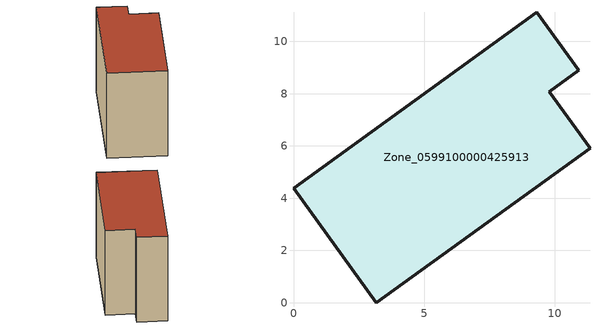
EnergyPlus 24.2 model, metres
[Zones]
Zone_0599100000425913
 floor ground (C_G): 0,4.38 9.32,11.11 10.92,8.89 9.79,8.07 11.35,5.91 3.16,0 z0
 wall outside (C_F): 9.79,8.07 10.92,8.89 9.32,11.11 0,4.38 3.16,0 11.35,5.91 9.79,8.07 z0:8.65
 roof outside (C_R): 3.16,0 11.35,5.91 9.79,8.07 10.92,8.89 9.32,11.11 0,4.38 z8.65
[BUILDING]
Pand.0599100000425913: North Axis=0; Terrain=City; Loads Convergence Tolerance Value=0.04; Temperature Convergence Tolerance Value=0.4; Solar Distribution=FullExterior; Maximum Number of Warmup Days=25; Minimum Number of Warmup Days=1
[Site:Location]
Rotterdam.The.Hague.AP_ZH_NLD Design_Conditions: Latitude=51.96; Longitude=4.45; Time Zone=1; Elevation=-4.5
[SITE:GROUNDTEMPERATURE:BUILDINGSURFACE]
18, 18, 18, 18, 18, 18, 18, 18, 18, 18, 18, 18
[MATERIAL] Thermal Absorptance=0.9; Solar Absorptance=0.7; Visible Absorptance=0.7
Name | Roughness | Thickness | Conductivity | Density | Specific Heat
G.TI.2006-2014 | MediumSmooth | 0.15 | 0.06 | 540 | 1210
F.TI.2006-2014 | Rough | 0.3 | 0.12 | 1920 | 840
R.TI.2006-2014 | MediumRough | 0.2 | 0.08 | 1500 | 1000
[CONSTRUCTION]
C_G: G.TI.2006-2014
C_F: F.TI.2006-2014
C_R: R.TI.2006-2014
[ZONE]
Zone_0599100000425913: Type=1; Multiplier=1; Ceiling Height=Autocalculate; Volume=Autocalculate; Floor Area=autocalculate; Part of Total Floor Area=Yes
[ZONEINFILTRATION:DESIGNFLOWRATE]
Infil_Zone_0599100000425913: Zone or ZoneList or Space or SpaceList=Zone_0599100000425913; Schedule=AlwaysOn; Design Flow Rate Calculation Method=Flow/Area; Flow Rate per Floor Area=0.0015; Constant Term Coefficient=1; Temperature Term Coefficient=0; Velocity Term Coefficient=0; Velocity Squared Term Coefficient=0
[HVACTEMPLATE:ZONE:IDEALLOADSAIRSYSTEM]
Zone_0599100000425913: Maximum Heating Supply Air Temperature=50; Minimum Cooling Supply Air Temperature=13; Maximum Heating Supply Air Humidity Ratio=0.0156; Minimum Cooling Supply Air Humidity Ratio=0.0077; Heating Limit=NoLimit; Cooling Limit=NoLimit; Dehumidification Control Type=ConstantSensibleHeatRatio; Cooling Sensible Heat Ratio=0.7; Dehumidification Setpoint=60; Humidification Control Type=None; Humidification Setpoint=30; Outdoor Air Method=None; Outdoor Air Flow Rate per Person=0.00944; Outdoor Air Flow Rate per Zone Floor Area=0; Outdoor Air Flow Rate per Zone=0; Demand Controlled Ventilation Type=None; Outdoor Air Economizer Type=NoEconomizer; Heat Recovery Type=None; Sensible Heat Recovery Effectiveness=0.7; Latent Heat Recovery Effectiveness=0.65
[ZONECONTROL:THERMOSTAT]
ThermostatControl_Zone_0599100000425913: Zone or ZoneList=Zone_0599100000425913; Control Type Schedule=DualSetpointControlType; Control 1=Thermostat_Zone_0599100000425913; Temperature Difference Between Cutout And Setpoint=0
[THERMOSTATSETPOINT:DUALSETPOINT]
Thermostat_Zone_0599100000425913: Heating Setpoint Temperature Schedule=HeatingSetpoint_Zone_0599100000425913; Cooling Setpoint Temperature Schedule=CoolingSetpoint_Zone_0599100000425913
[SCHEDULE:COMPACT]
HeatingSetpoint_Zone_0599100000425913: Through: 12/31, For: AllDays, Until: 24:00, 21
CoolingSetpoint_Zone_0599100000425913: Through: 12/31, For: AllDays, Until: 24:00, 24
DualSetpointControlType: Through: 12/31, For: AllDays, Until: 24:00, 4
AlwaysOn: Through: 12/31, For: AllDays, Until: 24:00, 1
